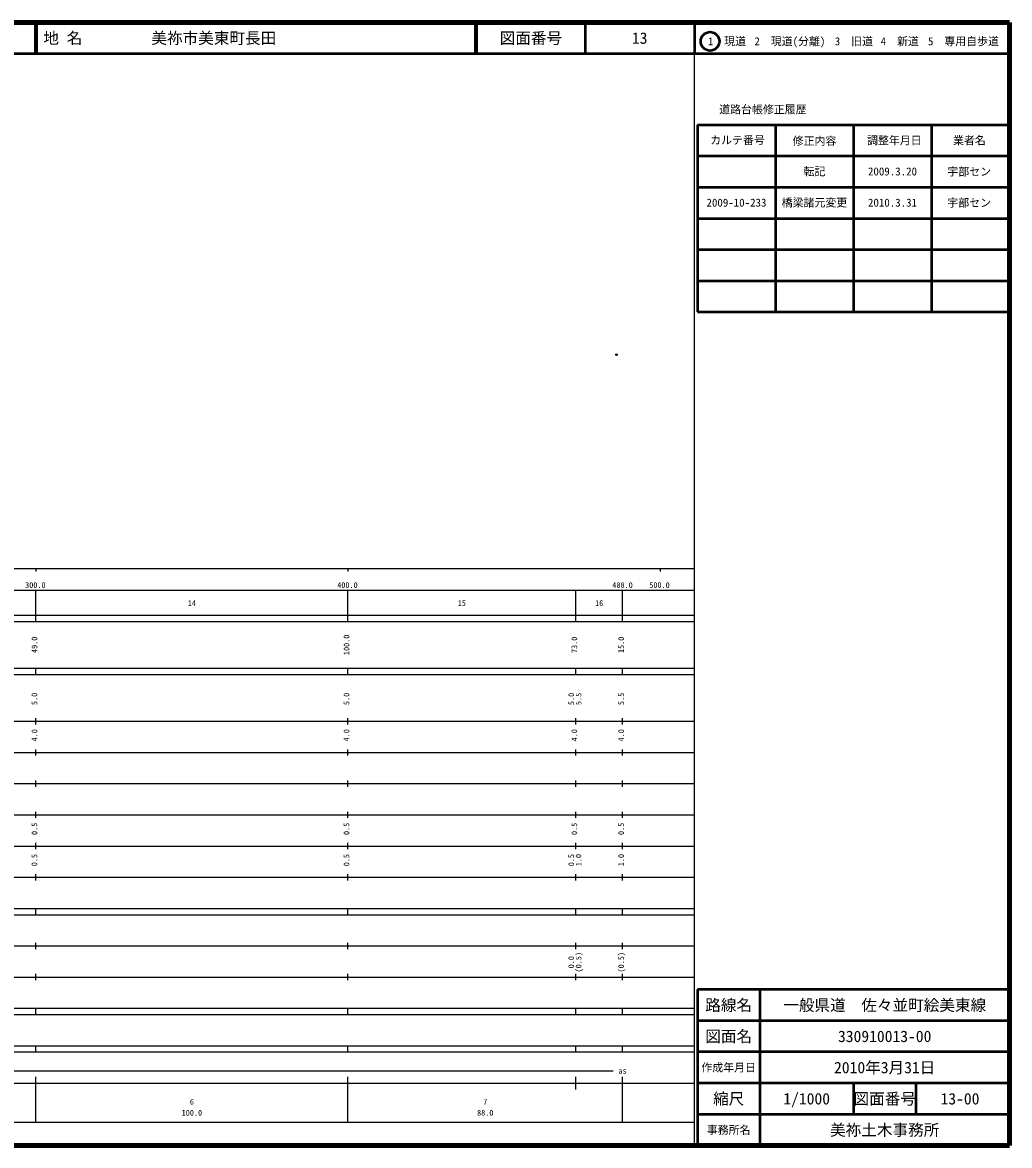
# Model space of a CAD drawing. Units: millimetres on the paper. Extents: x 40 to 680, y 20 to 380.
# Drawn here: x 363.7 to 680, y 20 to 380 of the extents above; entities that cross this region are included whole.
import ezdxf
from ezdxf.enums import TextEntityAlignment as Align

# ---------------------------------------------------------------- set-up
doc = ezdxf.new("R2010")
doc.units = ezdxf.units.MM
doc.header["$PDMODE"] = 32
doc.header["$PDSIZE"] = 0.5
doc.layers.add('S-OTRS', color=6, linetype='Continuous')
doc.layers.add('S-TTL-TXT', color=7, linetype='Continuous')
for name, color, linetype, lineweight in [('S-TTL', 2, 'Continuous', 140), ('S-TTL-BAND', 7, 'Continuous', 25), ('S-TTL-FRAM', 2, 'Continuous', 50), ('S-TTL-LINE', 7, 'Continuous', 50)]:
    doc.layers.add(name, color=color, linetype=linetype, lineweight=lineweight)
doc.styles.add('ＭＳ ゴシック', font='')
doc.styles.get('ＭＳ ゴシック').set_extended_font_data('MS Gothic')

msp = doc.modelspace()

# ---------------------------------------------------------------- linework, layer by layer
at = {"layer": 'S-OTRS'}
msp.add_point((554.049, 273.501), dxfattribs=at)
at = {"layer": 'S-TTL'}
for p, q in [((680, 380), (40, 380)), ((680, 20), (680, 380)), ((40, 20), (680, 20))]:
    msp.add_line(p, q, dxfattribs=at)
at = {"layer": 'S-TTL-BAND'}
for p, q in [((579, 20), (579, 370)), ((40, 205), (579, 205)), ((368, 205), (368, 204)), ((468, 205), (468, 204)), ((568, 205), (568, 204)), ((68, 198), (579, 198)), ((368, 188), (368, 198)), ((468, 188), (468, 198)), ((541, 188), (541, 198)), ((556, 188), (556, 198)), ((40, 190), (579, 190)), ((40, 188), (579, 188)), ((40, 173), (579, 173)), ((368, 171), (368, 173)), ((468, 171), (468, 173)), ((541, 171), (541, 173)), ((556, 171), (556, 173)), ((40, 171), (579, 171)), ((40, 156), (579, 156)), ((368, 155), (368, 157)), ((468, 155), (468, 157)), ((541, 155), (541, 157)), ((556, 155), (556, 157)), ((46, 146), (579, 146)), ((368, 145), (368, 147)), ((468, 145), (468, 147)), ((541, 145), (541, 147)), ((556, 145), (556, 147)), ((368, 135), (368, 137)), ((468, 135), (468, 137)), ((541, 135), (541, 137)), ((556, 135), (556, 137)), ((52, 136), (579, 136)), ((46, 126), (579, 126)), ((368, 125), (368, 127)), ((468, 125), (468, 127)), ((541, 125), (541, 127)), ((556, 125), (556, 127)), ((52, 116), (579, 116)), ((368, 115), (368, 117)), ((468, 115), (468, 117)), ((541, 115), (541, 117)), ((556, 115), (556, 117)), ((46, 106), (579, 106)), ((368, 105), (368, 107)), ((468, 105), (468, 107)), ((541, 105), (541, 107)), ((556, 105), (556, 107)), ((40, 96), (579, 96)), ((40, 94), (579, 94)), ((368, 94), (368, 96)), ((468, 94), (468, 96)), ((541, 94), (541, 96)), ((556, 94), (556, 96)), ((49, 84), (579, 84)), ((368, 83), (368, 85)), ((468, 83), (468, 85)), ((541, 83), (541, 85)), ((556, 83), (556, 85)), ((40, 74), (579, 74)), ((368, 73), (368, 75)), ((468, 73), (468, 75)), ((541, 73), (541, 75)), ((556, 73), (556, 75)), ((40, 64), (579, 64)), ((40, 62), (579, 62)), ((368, 62), (368, 64)), ((468, 62), (468, 64)), ((541, 62), (541, 64)), ((556, 62), (556, 64)), ((40, 52), (579, 52)), ((368, 50), (368, 52)), ((468, 50), (468, 52)), ((541, 50), (541, 52)), ((556, 50), (556, 52)), ((40, 50), (579, 50)), ((71, 44), (553, 44)), ((40, 40), (579, 40)), ((368, 27.5), (368, 42)), ((468, 27.5), (468, 42)), ((541, 38), (541, 42)), ((556, 27.5), (556, 42)), ((68, 27.5), (579, 27.5))]:
    msp.add_line(p, q, dxfattribs=at)
at = {"layer": 'S-TTL-FRAM'}
for p, q in [((580, 347.197), (580, 287.197)), ((580, 347.197), (680, 347.197)), ((580, 287.197), (680, 287.197)), ((680, 70), (580, 70)), ((580, 70), (580, 20))]:
    msp.add_line(p, q, dxfattribs=at)
at = {"layer": 'S-TTL-LINE'}
for p, q in [((367.75, 380), (367.75, 370)), ((368.25, 380), (368.25, 370)), ((508.747, 380), (508.747, 370)), ((509.247, 380), (509.247, 370)), ((543.997, 380), (543.997, 370)), ((579, 380), (579, 370)), ((40, 370), (680, 370)), ((605, 347.197), (605, 287.197)), ((630, 347.197), (630, 287.197)), ((655, 347.197), (655, 287.197)), ((580, 337.197), (680, 337.197)), ((580, 327.197), (680, 327.197)), ((580, 317.197), (680, 317.197)), ((580, 307.197), (680, 307.197)), ((580, 297.197), (680, 297.197)), ((600, 70), (600, 20)), ((680, 60), (580, 60)), ((680, 50), (580, 50)), ((680, 40), (580, 40)), ((630, 40), (630, 30)), ((650, 40), (650, 30)), ((680, 30), (580, 30))]:
    msp.add_line(p, q, dxfattribs=at)
msp.add_circle((584.031, 373.958), 3, dxfattribs=at)

# ---------------------------------------------------------------- texts
at = {"layer": 'S-TTL-BAND', "style": 'ＭＳ ゴシック'}
for s, p in [('300.0', (367.844, 198.195)), ('400.0', (467.844, 198.195)), ('488.0', (556, 198.195)), ('500.0', (567.844, 198.195)), ('14', (418, 192.405)), ('15', (504.5, 192.405)), ('16', (548.5, 192.405)), ('as', (556, 42.5)), ('6', (418, 32.523)), ('7', (512, 32.523)), ('100.0', (418, 29.033)), ('88.0', (512, 29.033))]:
    msp.add_text(s, height=1.833, dxfattribs=at).set_placement(p, align=Align.BOTTOM_CENTER)
for s, p in [('49.0', (369, 180.5)), ('100.0', (469, 180.5)), ('73.0', (542, 180.5)), ('15.0', (557, 180.5)), ('5.0', (369, 163.174)), ('5.0', (469, 163.174)), ('5.0', (541, 163.174)), ('5.5', (543.37, 163.174)), ('5.5', (557, 163.174)), ('4.0', (369, 151.5)), ('4.0', (469, 151.5)), ('4.0', (542, 151.5)), ('4.0', (557, 151.5)), ('0.5', (369, 121.5)), ('0.5', (469, 121.5)), ('0.5', (542, 121.5)), ('0.5', (557, 121.5)), ('0.5', (369, 111.5)), ('0.5', (469, 111.5)), ('0.5', (541, 111.5)), ('1.0', (543.37, 111.5)), ('1.0', (557, 111.5)), ('0.0', (541, 78.764)), ('(0.5)', (543.37, 78.764)), ('(0.5)', (557, 78.764))]:
    msp.add_text(s, height=1.833, rotation=90, dxfattribs=at).set_placement(p, align=Align.BOTTOM_CENTER)
at = {"layer": 'S-TTL-TXT', "style": 'ＭＳ ゴシック'}
for s, p in [('地 名', (370.38, 375)), ('美祢市美東町長田', (405.024, 375))]:
    msp.add_text(s, height=3.666, dxfattribs=at).set_placement(p, align=Align.MIDDLE_LEFT)
for s, height, p in [('図面番号', 3.666, (526.622, 375)), ('13', 3.666, (561.497, 375)), ('1\u3000現道', 2.566, (589.448, 373.958)), ('2\u3000現道(分離)', 2.566, (609.619, 373.958)), ('3\u3000旧道', 2.566, (630.121, 373.958)), ('4\u3000新道', 2.566, (644.824, 373.958)), ('5\u3000専用自歩道', 2.566, (665.228, 373.958)), ('道路台帳修正履歴', 2.566, (600.968, 352.113)), ('カルテ番号', 2.566, (592.839, 342.277)), ('修正内容', 2.566, (617.509, 342.023)), ('調整年月日', 2.566, (643.089, 342.197)), ('業者名', 2.566, (667.134, 342.197)), ('転記', 2.566, (617.5, 332.245)), ('2009.3.20', 2.566, (642.5, 332.245)), ('宇部セン', 2.566, (667.077, 332.189)), ('2009-10-233', 2.566, (592.5, 322.245)), ('橋梁諸元変更', 2.566, (617.5, 322.245)), ('2010.3.31', 2.566, (642.5, 322.245)), ('宇部セン', 2.566, (667.077, 322.189)), ('路線名', 3.666, (590, 65)), ('路線名', 3.666, (590, 65)), ('一般県道\u3000佐々並町絵美東線', 3.666, (640, 65)), ('図面名', 3.666, (590, 55)), ('図面名', 3.666, (590, 55)), ('330910013-00', 3.666, (640, 55)), ('2010年3月31日', 3.666, (640, 45)), ('作成年月日', 2.566, (590, 45)), ('作成年月日', 2.566, (590, 45)), ('縮尺', 3.666, (590, 35)), ('縮尺', 3.666, (590, 35)), ('1/1000', 3.666, (615, 35)), ('図面番号', 3.666, (640, 35)), ('図面番号', 3.666, (640, 35)), ('13-00', 3.666, (664.125, 35)), ('事務所名', 2.566, (590, 25)), ('事務所名', 2.566, (590, 25)), ('美祢土木事務所', 3.666, (640, 25))]:
    msp.add_text(s, height=height, dxfattribs=at).set_placement(p, align=Align.MIDDLE_CENTER)

doc.saveas('drawing.dxf')
